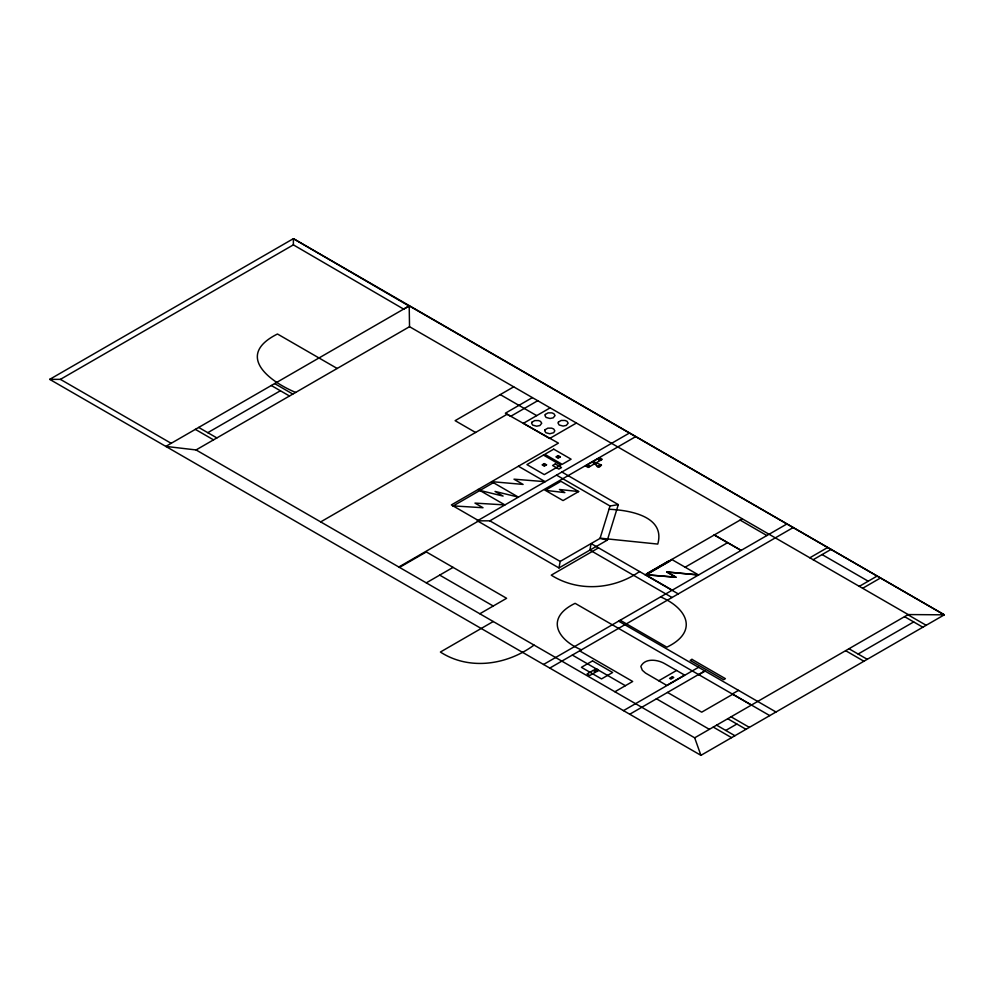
<?xml version="1.0" encoding="UTF-8"?>
<svg xmlns="http://www.w3.org/2000/svg" width="994" height="994" viewBox="0 0 994 994"><rect width="100%" height="100%" fill="white"/><g stroke="black" fill="none" stroke-linecap="round" stroke-linejoin="round"><path stroke-width="1.49" d="M293.367 244.859L293.392 238.659L944.3 614.826L700.932 755.341L49.7 379.36L293.392 238.659L409.081 306.053L403.701 309.134L293.367 244.859L60.41 379.36L49.7 379.36M600.885 464.633L600.823 465.155C597.357 469.789 595.505 462.483 591.877 462.185M629.426 433.036L477.368 520.831L558.976 567.947L560.169 561.424L600.041 538.4L610.03 506.008L618.305 504.604L607.371 540.077L596.214 546.526M588.262 465.863L589.156 465.614L588.448 465.813M409.205 305.891L409.528 326.691L908.168 614.565L944.3 614.826L409.205 305.891L165.824 446.405L196.054 449.947L694.682 737.821L700.932 755.341M207.783 432.676L280.395 390.754M196.054 449.947L409.528 326.691M513.712 386.84L455.115 420.661L475.567 432.477M532.374 397.612L505.362 413.206L510.717 416.3L537.729 400.706M320.677 521.9L507.151 414.237L558.417 443.125L451.375 504.927L478.139 520.384M550.129 407.875L523.378 423.32L549.657 438.491L576.396 423.046M493.372 482.674L453.165 505.958M398.83 567.015L478.102 521.254M399.551 567.388L426.314 551.931L506.617 598.301L479.853 613.745M477.368 520.831L489.856 520.831L635.675 436.639M545.296 490.328L560.914 481.32L578.657 491.558L563.051 500.578L545.296 490.328L564.853 492.602L559.436 489.483L578.657 491.558M594.598 463.751L588.175 467.466L585.454 465.888L599.544 457.749L602.265 459.327L595.804 463.055M595.443 464.248L596.649 463.552M600.885 464.608L597.27 466.695L599.481 466.956L601.519 465.142L593.083 461.489M426.314 582.844L453.078 567.388M558.976 567.947L596.151 546.489M598.525 547.856L551.26 575.153C578.197 592.3 613.795 589.604 639.552 571.55M493.235 621.523L440.392 652.039C469.367 670.826 507.226 664.924 534.039 645.081M672.168 590.125L645.404 574.669L742.307 518.818M646.858 574.147L670.826 560.305M685.139 567.201L727.583 542.699M543.544 664.477L786.925 523.962M549.794 668.08L793.162 527.566M809.824 557.796L827.667 547.495M813.167 559.721L831.021 549.421M614.913 691.749L632.693 681.474L579.639 650.846M658.736 680.766L676.579 670.465L684.605 675.1L666.763 685.4L645.479 673.037L642.298 670.229L640.832 666.415C645.143 657.655 657.941 659.544 665.048 663.855L676.579 670.465M623.486 710.635L698.558 667.297M629.736 714.239L704.808 670.9M698.857 674.678L705.106 671.074M859.301 586.361L877.143 576.048M862.643 588.286L880.485 577.986M732.292 693.974L738.53 690.37M694.682 737.821L908.168 614.565M725.769 730.441L736.865 724.03M858.12 654.027L913.697 621.933M453.028 505.884L483.009 507.735L474.97 503.101L504.915 504.927L478.089 489.433M645.404 574.669L676.057 577.166L667.049 571.96L698.509 574.917M645.007 574.694L675.808 577.278L666.676 572.01L698.061 574.917M491.695 481.643L523.092 484.426L513.997 479.183L545.184 481.68L518.421 466.223M609.024 509.263C629.264 510.133 665.694 516.172 657.767 544.078L600.115 538.164M594.946 671.422L597.518 671.422L598.438 670.366L597.518 669.31L594.946 669.31L594.387 671.112M600.041 538.4L607.371 540.077M479.742 490.39L503.088 496.081L495.049 491.434L518.359 497.099L491.595 481.643M751.452 705.044L732.764 694.247L701.702 712.176L667.508 692.433M822.1 554.577L868.222 581.204M907.895 614.727L926.184 625.288M740.07 520.061L766.871 535.542M904.552 616.653L922.842 627.214M500.268 394.593L536.673 415.616M598.028 458.632L600.798 460.172M714.301 534.946L741.064 550.39L714.201 534.971M586.882 465.068L589.604 466.646M561.896 472.026L618.305 504.604M556.541 475.12L610.03 506.008M848.975 648.747L867.265 659.308M845.621 650.672L863.91 661.234M671.733 559.46L698.521 574.93M337.165 368.463L277.463 333.996C235.74 354.858 267.448 380.503 295.64 392.444M678.281 593.903L591.095 543.569L589.902 550.092L672.031 597.506M660.6 596.897C687.786 608.527 698.521 631.923 666.85 647.181L620.181 620.231M274.642 383.572L292.82 394.071M271.3 385.51L289.478 395.997M489.856 520.831L560.169 561.424M618.616 621.138L775.991 712.002M769.741 715.605L575.116 603.333C545.544 617.597 556.329 639.204 581.366 649.852M731.062 716.811L749.352 727.372M727.72 718.749L746.009 729.31M716.624 725.16L734.914 735.722M198.688 427.432L216.866 437.919M713.27 727.086L731.559 737.647M195.346 429.358L213.524 439.857M656.351 698.732L709.368 729.347M439.696 575.116L493.235 606.017M572.333 655.071L625.388 685.698M60.41 379.36L171.179 443.312M531.976 422.177L531.604 423.282L532.734 425.134L536.648 426.19L539.879 425.544L541.705 423.282L540.574 421.419L538.549 420.574L534.76 420.574L531.976 422.177M545.321 414.473L544.948 415.579L546.079 417.43L549.993 418.486L553.223 417.84L555.05 415.579L553.906 413.715L551.894 412.87L548.092 412.87L545.321 414.473M545.085 429.756L544.724 430.849L545.855 432.713L549.769 433.757L553.683 432.713L554.814 430.849L553.683 428.986L551.67 428.153L547.868 428.141L545.085 429.756M558.429 422.052L558.056 423.146L559.187 425.01L563.113 426.066L566.332 425.407L568.158 423.146L567.027 421.282L565.014 420.45L561.212 420.45L558.429 422.052M597.493 670.366C594.735 672.988 594.71 667.744 597.493 670.366M545.594 464.857C542.823 467.466 542.811 462.235 545.594 464.857M559.423 456.867C556.652 459.489 556.652 454.246 559.423 456.867M546.538 464.857L544.327 466.124L542.115 464.857L544.327 463.577L546.538 464.857M560.367 456.867L558.156 458.147L555.944 456.867L558.156 455.587L560.367 456.867M599.407 459.427L598.475 459.663L599.407 459.427M543.432 455.066L526.932 464.596L544.29 474.61L560.79 465.08L543.432 455.066M553.733 449.164L544.811 454.308L562.169 464.335L571.103 459.191L553.733 449.164M555.273 463.962L552.602 465.503L558.839 469.106L561.523 467.565L555.273 463.962M668.974 560.802L647.293 573.327L648.051 573.762L669.732 561.25L668.974 560.802M592.548 660.898L581.415 667.322L601.507 678.914L612.627 672.491L592.548 660.898M593.319 670.341L587.069 673.944L589.753 675.498L595.99 671.894L593.319 670.341M691.961 659.357L690.171 660.389L723.607 679.697L725.396 678.666L691.961 659.357M672.416 676.728L669.571 678.368L670.925 679.138L673.758 677.498L672.416 676.728"/></g></svg>
